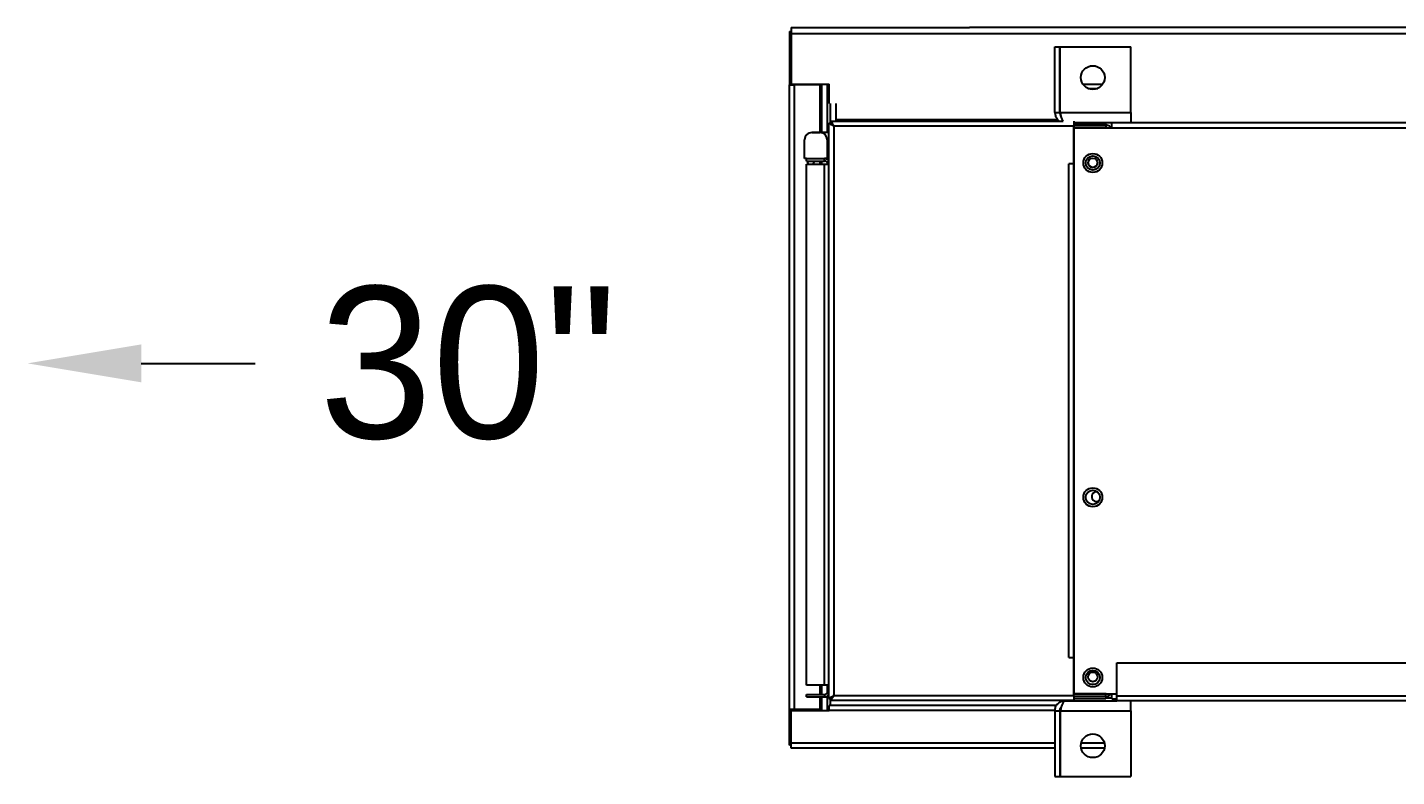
# Model space of a CAD drawing. Header units: inches. Extents: x 908 to 1218, y 246 to 442.
# Drawn here: x 1124.61 to 1142.65, y 372.66 to 382.54 of the extents above; entities that cross this region are included whole.
import ezdxf

# ---------------------------------------------------------------- set-up
doc = ezdxf.new("R2010")
doc.units = ezdxf.units.IN
doc.header["$MEASUREMENT"] = 0

msp = doc.modelspace()

# ---------------------------------------------------------------- linework, layer by layer
at = {"linetype": 'Continuous', "lineweight": 25}
for p, q in [((1134.6786, 382.5382), (1134.6786, 382.4597)), ((1134.6786, 382.5382), (1137.0261, 382.5382)), ((1134.6786, 382.5382), (1134.6786, 382.4597)), ((1134.6786, 382.5382), (1134.6786, 382.4597)), ((1134.6536, 382.4855), (1134.6536, 381.7824)), ((1134.6536, 382.4855), (1134.6786, 382.4855)), ((1134.6536, 382.4855), (1134.6536, 381.7824)), ((1134.6536, 382.4855), (1134.6786, 382.4855)), ((1134.6536, 382.4855), (1134.6536, 381.7824)), ((1134.6536, 382.4855), (1134.6786, 382.4855)), ((1134.6786, 382.4597), (1134.6786, 381.7894)), ((1134.6786, 382.4597), (1137.0261, 382.4597)), ((1134.6786, 382.4597), (1134.6786, 381.7894)), ((1134.6786, 382.4597), (1134.6786, 381.7894)), ((1138.1514, 381.4144), (1138.1514, 382.2824)), ((1138.1514, 382.2824), (1138.2164, 382.2824)), ((1138.1514, 381.4144), (1138.1514, 382.2824)), ((1138.1514, 382.2824), (1138.2164, 382.2824)), ((1138.1514, 381.4144), (1138.1514, 382.2824)), ((1138.1514, 382.2824), (1138.2164, 382.2824)), ((1138.2164, 381.4144), (1138.2164, 382.2824)), ((1138.2164, 381.4144), (1138.2164, 382.2824)), ((1138.2164, 381.4144), (1138.2164, 382.2824)), ((1138.2199, 382.2824), (1139.1514, 382.2824)), ((1138.2199, 381.4144), (1138.2199, 382.2824)), ((1138.2199, 382.2824), (1139.1514, 382.2824)), ((1138.2199, 381.4144), (1138.2199, 382.2824)), ((1138.2199, 382.2824), (1139.1514, 382.2824)), ((1138.2199, 381.4144), (1138.2199, 382.2824)), ((1139.1514, 381.4144), (1139.1514, 382.2824)), ((1139.1514, 381.4144), (1139.1514, 382.2824)), ((1139.1514, 381.4144), (1139.1514, 382.2824)), ((1134.6536, 373.548), (1134.6536, 381.7824)), ((1134.6536, 381.7824), (1134.7201, 381.7824)), ((1134.6536, 373.548), (1134.6536, 381.7824)), ((1134.6536, 381.7824), (1134.7201, 381.7824)), ((1134.6536, 373.548), (1134.6536, 381.7824)), ((1134.6536, 381.7824), (1134.7201, 381.7824)), ((1134.6786, 381.7824), (1134.6786, 381.7894)), ((1134.6786, 381.7894), (1135.1786, 381.7894)), ((1134.6786, 381.7824), (1134.6786, 381.7894)), ((1134.6786, 381.7894), (1135.1786, 381.7894)), ((1134.6786, 381.7824), (1134.6786, 381.7894)), ((1134.6786, 381.7894), (1135.1786, 381.7894)), ((1134.7036, 381.7894), (1134.7036, 381.7824)), ((1134.7036, 381.7894), (1134.7036, 381.7824)), ((1134.7036, 381.7894), (1134.7036, 381.7824)), ((1134.7074, 381.7824), (1134.7074, 381.7894)), ((1134.7074, 381.7824), (1134.7074, 381.7894)), ((1134.7074, 381.7824), (1134.7074, 381.7894)), ((1134.7201, 373.548), (1134.7201, 381.7824)), ((1135.0599, 381.7824), (1134.7201, 381.7824)), ((1134.7201, 373.548), (1134.7201, 381.7824)), ((1135.0599, 381.7824), (1134.7201, 381.7824)), ((1134.7201, 373.548), (1134.7201, 381.7824)), ((1135.0599, 381.7824), (1134.7201, 381.7824)), ((1134.7739, 381.7824), (1134.7739, 381.7894)), ((1134.7739, 381.7824), (1134.7739, 381.7894)), ((1134.7739, 381.7824), (1134.7739, 381.7894)), ((1135.0599, 381.1522), (1135.0599, 381.7824)), ((1135.0599, 381.1522), (1135.0599, 381.7824)), ((1135.0599, 381.1522), (1135.0599, 381.7824)), ((1135.0824, 381.1522), (1135.0824, 381.7894)), ((1135.0824, 381.1522), (1135.0824, 381.7894)), ((1135.0824, 381.1522), (1135.0824, 381.7894)), ((1135.1489, 381.7894), (1135.1489, 381.1522)), ((1135.1489, 381.7894), (1135.1489, 381.1522)), ((1135.1489, 381.7894), (1135.1489, 381.1522)), ((1135.1786, 381.7339), (1135.1786, 381.7894)), ((1135.1786, 381.7339), (1135.1786, 381.7894)), ((1135.1786, 381.7339), (1135.1786, 381.7894)), ((1138.2164, 381.7894), (1138.2199, 381.7894)), ((1138.2164, 381.7894), (1138.2199, 381.7894)), ((1138.2164, 381.7894), (1138.2199, 381.7894)), ((1138.5214, 381.7894), (1138.7813, 381.7894)), ((1138.5214, 381.7894), (1138.7813, 381.7894)), ((1138.5214, 381.7894), (1138.7813, 381.7894)), ((1135.1786, 381.536), (1135.1786, 381.7339)), ((1135.1786, 381.536), (1135.1786, 381.7339)), ((1135.1786, 381.536), (1135.1786, 381.7339)), ((1138.2164, 381.7339), (1138.2199, 381.7339)), ((1138.2164, 381.7339), (1138.2199, 381.7339)), ((1138.2164, 381.7339), (1138.2199, 381.7339)), ((1138.5867, 381.7339), (1138.716, 381.7339)), ((1138.5867, 381.7339), (1138.716, 381.7339)), ((1138.5867, 381.7339), (1138.716, 381.7339)), ((1135.1904, 381.536), (1135.1904, 381.2758)), ((1135.1904, 381.536), (1135.1904, 381.2758)), ((1135.1904, 381.536), (1135.1904, 381.2758)), ((1135.2645, 381.536), (1135.2645, 381.3177)), ((1135.2645, 381.536), (1135.2645, 381.3177)), ((1135.2645, 381.536), (1135.2645, 381.3177)), ((1138.1514, 381.4144), (1138.2164, 381.4144)), ((1138.1514, 381.4144), (1138.2164, 381.4144)), ((1138.1514, 381.4144), (1138.2164, 381.4144)), ((1138.2164, 381.536), (1138.2199, 381.536)), ((1138.2164, 381.536), (1138.2199, 381.536)), ((1138.2164, 381.536), (1138.2199, 381.536)), ((1138.2199, 381.4144), (1139.1514, 381.4144)), ((1138.2199, 381.4144), (1139.1514, 381.4144)), ((1138.2199, 381.4144), (1139.1514, 381.4144)), ((1139.1514, 381.4144), (1139.1514, 381.2824)), ((1139.1514, 381.4144), (1139.1514, 381.2824)), ((1139.1514, 381.4144), (1139.1514, 381.2824)), ((1135.173, 373.6953), (1135.173, 381.2758)), ((1135.173, 381.2758), (1135.198, 381.2758)), ((1135.173, 373.6953), (1135.173, 381.2758)), ((1135.173, 381.2758), (1135.198, 381.2758)), ((1135.173, 373.6953), (1135.173, 381.2758)), ((1135.173, 381.2758), (1135.198, 381.2758)), ((1135.2015, 381.3043), (1138.2609, 381.3043)), ((1135.2015, 381.3043), (1135.2015, 381.2793)), ((1135.2015, 381.3043), (1138.2609, 381.3043)), ((1135.2015, 381.3043), (1135.2015, 381.2793)), ((1135.2015, 381.3043), (1138.2609, 381.3043)), ((1135.2015, 381.3043), (1135.2015, 381.2793)), ((1138.401, 381.2378), (1135.2395, 381.2378)), ((1135.2395, 381.2378), (1135.2395, 373.7333)), ((1138.401, 381.2378), (1135.2395, 381.2378)), ((1135.2395, 381.2378), (1135.2395, 373.7333)), ((1138.401, 381.2378), (1135.2395, 381.2378)), ((1135.2395, 381.2378), (1135.2395, 373.7333)), ((1135.2645, 381.3177), (1135.2645, 381.3043)), ((1138.1956, 381.3177), (1135.2645, 381.3177)), ((1135.2645, 381.3177), (1135.2645, 381.3043)), ((1138.1956, 381.3177), (1135.2645, 381.3177)), ((1135.2645, 381.3177), (1135.2645, 381.3043)), ((1138.1956, 381.3177), (1135.2645, 381.3177)), ((1138.401, 381.301), (1138.401, 381.2378)), ((1138.401, 381.301), (1138.401, 381.2378)), ((1138.401, 381.301), (1138.401, 381.2378)), ((1138.401, 381.2824), (1138.9014, 381.2824)), ((1138.401, 381.2824), (1138.9014, 381.2824)), ((1138.401, 381.2824), (1138.9014, 381.2824)), ((1138.823, 381.2762), (1138.401, 381.2762)), ((1138.823, 381.2762), (1138.401, 381.2762)), ((1138.823, 381.2762), (1138.401, 381.2762)), ((1138.4014, 381.2512), (1138.401, 381.2512)), ((1138.4014, 381.2512), (1138.401, 381.2512)), ((1138.4014, 381.2512), (1138.401, 381.2512)), ((1138.401, 380.7378), (1138.401, 381.2378)), ((1138.401, 380.7378), (1138.401, 381.2378)), ((1138.401, 380.7378), (1138.401, 381.2378)), ((1138.4011, 381.2824), (1138.4011, 381.2762)), ((1138.4011, 381.2824), (1138.4011, 381.2762)), ((1138.4011, 381.2824), (1138.4011, 381.2762)), ((1138.4011, 381.2512), (1138.4011, 381.2161)), ((1138.4011, 381.2512), (1138.4011, 381.2161)), ((1138.4011, 381.2512), (1138.4011, 381.2161)), ((1138.4014, 381.2512), (1138.4014, 381.2197)), ((1138.823, 381.2512), (1138.4014, 381.2512)), ((1138.4014, 381.2512), (1138.4014, 381.2197)), ((1138.823, 381.2512), (1138.4014, 381.2512)), ((1138.4014, 381.2512), (1138.4014, 381.2197)), ((1138.823, 381.2512), (1138.4014, 381.2512)), ((1138.823, 381.2512), (1138.823, 381.2762)), ((1138.823, 381.2512), (1138.823, 381.2762)), ((1138.823, 381.2512), (1138.823, 381.2762)), ((1138.823, 381.2512), (1138.823, 381.2197)), ((1138.823, 381.2512), (1138.823, 381.2197)), ((1138.823, 381.2512), (1138.823, 381.2197)), ((1138.9014, 381.2159), (1138.9014, 381.2824)), ((1138.9014, 381.2159), (1138.9014, 381.2824)), ((1138.9014, 381.2159), (1138.9014, 381.2824)), ((1138.9014, 381.2824), (1183.9014, 381.2824)), ((1134.854, 380.8082), (1134.854, 381.0582)), ((1134.854, 380.8082), (1134.854, 381.0582)), ((1134.854, 380.8082), (1134.854, 381.0582)), ((1134.9477, 381.1519), (1135.0572, 381.1519)), ((1134.9477, 381.1519), (1135.0572, 381.1519)), ((1134.9477, 381.1519), (1135.0572, 381.1519)), ((1135.173, 381.1522), (1134.948, 381.1522)), ((1135.173, 381.1522), (1134.948, 381.1522)), ((1135.173, 381.1522), (1134.948, 381.1522)), ((1135.151, 381.0582), (1135.151, 380.8082)), ((1135.151, 381.0582), (1135.151, 380.8082)), ((1135.151, 381.0582), (1135.151, 380.8082)), ((1138.4011, 373.755), (1138.4011, 381.2161)), ((1138.823, 381.2161), (1138.4011, 381.2161)), ((1138.4011, 373.755), (1138.4011, 381.2161)), ((1138.823, 381.2161), (1138.4011, 381.2161)), ((1138.4011, 373.755), (1138.4011, 381.2161)), ((1138.823, 381.2161), (1138.4011, 381.2161)), ((1138.823, 381.2197), (1138.4014, 381.2197)), ((1138.823, 381.2197), (1138.4014, 381.2197)), ((1138.823, 381.2197), (1138.4014, 381.2197)), ((1138.4014, 381.2159), (1138.4014, 373.7552)), ((1138.4014, 381.2159), (1138.9014, 381.2159)), ((1138.4014, 381.2159), (1138.4014, 373.7552)), ((1138.4014, 381.2159), (1138.9014, 381.2159)), ((1138.4014, 381.2159), (1138.4014, 373.7552)), ((1138.4014, 381.2159), (1138.9014, 381.2159)), ((1138.823, 381.2159), (1138.823, 381.2161)), ((1138.823, 381.2159), (1138.823, 381.2161)), ((1138.823, 381.2159), (1138.823, 381.2161)), ((1138.9014, 381.2159), (1183.9014, 381.2159)), ((1134.8775, 380.8082), (1134.854, 380.8082)), ((1134.8775, 380.8082), (1134.854, 380.8082)), ((1134.8775, 380.8082), (1134.854, 380.8082)), ((1134.8775, 380.8082), (1135.117, 380.8082)), ((1134.8775, 380.7767), (1134.8775, 380.8082)), ((1134.8775, 380.8082), (1135.117, 380.8082)), ((1134.8775, 380.7767), (1134.8775, 380.8082)), ((1134.8775, 380.8082), (1135.117, 380.8082)), ((1134.8775, 380.7767), (1134.8775, 380.8082)), ((1134.8775, 380.7767), (1135.117, 380.7767)), ((1134.8775, 380.7767), (1135.117, 380.7767)), ((1134.8775, 380.7767), (1135.117, 380.7767)), ((1134.8775, 373.8707), (1134.8775, 380.7352)), ((1134.8775, 380.7352), (1135.117, 380.7352)), ((1134.8775, 373.8707), (1134.8775, 380.7352)), ((1134.8775, 380.7352), (1135.117, 380.7352)), ((1134.8775, 373.8707), (1134.8775, 380.7352)), ((1134.8775, 380.7352), (1135.117, 380.7352)), ((1135.0599, 380.7352), (1135.0599, 380.7767)), ((1135.0599, 380.7352), (1135.0599, 380.7767)), ((1135.0599, 380.7352), (1135.0599, 380.7767)), ((1135.0824, 380.7352), (1135.0824, 380.7767)), ((1135.0824, 380.7352), (1135.0824, 380.7767)), ((1135.0824, 380.7352), (1135.0824, 380.7767)), ((1135.117, 380.7767), (1135.117, 380.8082)), ((1135.151, 380.8082), (1135.117, 380.8082)), ((1135.117, 380.7767), (1135.117, 380.8082)), ((1135.151, 380.8082), (1135.117, 380.8082)), ((1135.117, 380.7767), (1135.117, 380.8082)), ((1135.151, 380.8082), (1135.117, 380.8082)), ((1135.117, 373.8707), (1135.117, 380.7352)), ((1135.117, 380.7352), (1135.173, 380.7352)), ((1135.117, 373.8707), (1135.117, 380.7352)), ((1135.117, 380.7352), (1135.173, 380.7352)), ((1135.117, 373.8707), (1135.117, 380.7352)), ((1135.117, 380.7352), (1135.173, 380.7352)), ((1135.1489, 380.8082), (1135.1489, 380.8008)), ((1135.1489, 380.8082), (1135.1489, 380.8008)), ((1135.1489, 380.8082), (1135.1489, 380.8008)), ((1135.1489, 380.7617), (1135.1489, 380.7352)), ((1135.1489, 380.7617), (1135.1489, 380.7352)), ((1135.1489, 380.7617), (1135.1489, 380.7352)), ((1135.151, 380.8552), (1135.173, 380.8552)), ((1135.151, 380.8552), (1135.173, 380.8552)), ((1135.151, 380.8552), (1135.173, 380.8552)), ((1138.401, 380.7378), (1138.3345, 380.7378)), ((1138.3345, 374.2333), (1138.3345, 380.7378)), ((1138.401, 380.7378), (1138.3345, 380.7378)), ((1138.3345, 374.2333), (1138.3345, 380.7378)), ((1138.401, 380.7378), (1138.3345, 380.7378)), ((1138.3345, 374.2333), (1138.3345, 380.7378)), ((1138.401, 380.7378), (1138.401, 374.2333)), ((1138.401, 380.7378), (1138.401, 374.2333)), ((1138.401, 380.7378), (1138.401, 374.2333)), ((1126.1122, 378.1102), (1127.6122, 378.1102)), ((1138.3345, 374.2333), (1138.401, 374.2333)), ((1138.3345, 374.2333), (1138.401, 374.2333)), ((1138.3345, 374.2333), (1138.401, 374.2333)), ((1138.401, 373.7333), (1138.401, 374.2333)), ((1138.401, 373.7333), (1138.401, 374.2333)), ((1138.401, 373.7333), (1138.401, 374.2333)), ((1138.9679, 373.7302), (1138.9679, 374.1637)), ((1138.9679, 373.7302), (1138.9679, 374.1637)), ((1138.9679, 374.1637), (1183.8349, 374.1637)), ((1138.9679, 373.7302), (1138.9679, 374.1637)), ((1135.117, 373.8707), (1134.8775, 373.8707)), ((1135.117, 373.8707), (1134.8775, 373.8707)), ((1135.117, 373.8707), (1134.8775, 373.8707)), ((1135.0599, 373.7457), (1135.0599, 373.8707)), ((1135.0599, 373.7457), (1135.0599, 373.8707)), ((1135.0599, 373.7457), (1135.0599, 373.8707)), ((1135.0824, 373.7457), (1135.0824, 373.8707)), ((1135.0824, 373.7457), (1135.0824, 373.8707)), ((1135.0824, 373.7457), (1135.0824, 373.8707)), ((1135.173, 373.8707), (1135.117, 373.8707)), ((1135.173, 373.8707), (1135.117, 373.8707)), ((1135.173, 373.8707), (1135.117, 373.8707)), ((1135.1489, 373.8707), (1135.1489, 373.7607)), ((1135.1489, 373.8707), (1135.1489, 373.7607)), ((1135.1489, 373.8707), (1135.1489, 373.7607)), ((1135.1585, 373.7457), (1135.1585, 373.8707)), ((1135.1585, 373.7457), (1135.1585, 373.8707)), ((1135.1585, 373.7457), (1135.1585, 373.8707)), ((1134.8775, 373.7142), (1134.8775, 373.7457)), ((1134.8775, 373.7457), (1135.117, 373.7457)), ((1134.8775, 373.7142), (1134.8775, 373.7457)), ((1134.8775, 373.7457), (1135.117, 373.7457)), ((1134.8775, 373.7142), (1134.8775, 373.7457)), ((1134.8775, 373.7457), (1135.117, 373.7457)), ((1134.8775, 373.7142), (1135.117, 373.7142)), ((1134.8775, 373.7142), (1135.117, 373.7142)), ((1134.8775, 373.7142), (1135.117, 373.7142)), ((1135.0599, 373.548), (1135.0599, 373.7142)), ((1135.0599, 373.548), (1135.0599, 373.7142)), ((1135.0599, 373.548), (1135.0599, 373.7142)), ((1135.0824, 373.5347), (1135.0824, 373.7142)), ((1135.0824, 373.5347), (1135.0824, 373.7142)), ((1135.0824, 373.5347), (1135.0824, 373.7142)), ((1135.117, 373.7457), (1135.117, 373.7142)), ((1135.117, 373.7457), (1135.117, 373.7142)), ((1135.117, 373.7457), (1135.117, 373.7142)), ((1135.1489, 373.7215), (1135.1489, 373.5347)), ((1135.1489, 373.7215), (1135.1489, 373.5347)), ((1135.1489, 373.7215), (1135.1489, 373.5347)), ((1135.173, 373.7457), (1135.1585, 373.7457)), ((1135.173, 373.7457), (1135.1585, 373.7457)), ((1135.173, 373.7457), (1135.1585, 373.7457)), ((1135.173, 373.6953), (1135.198, 373.6953)), ((1135.173, 373.6953), (1135.198, 373.6953)), ((1135.173, 373.6953), (1135.198, 373.6953)), ((1135.1904, 373.6953), (1135.1904, 373.6012)), ((1135.1904, 373.6953), (1135.1904, 373.6012)), ((1135.1904, 373.6953), (1135.1904, 373.6012)), ((1135.2015, 373.6668), (1135.2015, 373.6918)), ((1135.2015, 373.6668), (1135.2015, 373.6918)), ((1135.2015, 373.6668), (1135.2015, 373.6918)), ((1138.401, 373.6668), (1135.2015, 373.6668)), ((1138.401, 373.6668), (1135.2015, 373.6668)), ((1138.401, 373.6668), (1135.2015, 373.6668)), ((1135.2395, 373.7333), (1138.401, 373.7333)), ((1135.2395, 373.7333), (1138.401, 373.7333)), ((1135.2395, 373.7333), (1138.401, 373.7333)), ((1138.2834, 373.6637), (1138.9679, 373.6637)), ((1138.2834, 373.6637), (1138.9679, 373.6637)), ((1138.2834, 373.6637), (1138.9679, 373.6637)), ((1138.401, 373.7333), (1138.401, 373.6668)), ((1138.401, 373.7333), (1138.401, 373.6668)), ((1138.401, 373.7333), (1138.401, 373.6668)), ((1138.401, 373.7199), (1138.4014, 373.7199)), ((1138.401, 373.7199), (1138.4014, 373.7199)), ((1138.401, 373.7199), (1138.4014, 373.7199)), ((1138.401, 373.6949), (1138.823, 373.6949)), ((1138.401, 373.6949), (1138.823, 373.6949)), ((1138.401, 373.6949), (1138.823, 373.6949)), ((1138.4011, 373.7199), (1138.4011, 373.755)), ((1138.823, 373.755), (1138.4011, 373.755)), ((1138.4011, 373.7199), (1138.4011, 373.755)), ((1138.823, 373.755), (1138.4011, 373.755)), ((1138.4011, 373.7199), (1138.4011, 373.755)), ((1138.823, 373.755), (1138.4011, 373.755)), ((1138.4014, 373.7552), (1138.9014, 373.7552)), ((1138.4014, 373.7552), (1138.9014, 373.7552)), ((1138.4014, 373.7552), (1138.9014, 373.7552)), ((1138.4014, 373.7199), (1138.4014, 373.7514)), ((1138.823, 373.7514), (1138.4014, 373.7514)), ((1138.4014, 373.7199), (1138.4014, 373.7514)), ((1138.823, 373.7514), (1138.4014, 373.7514)), ((1138.4014, 373.7199), (1138.4014, 373.7514)), ((1138.823, 373.7514), (1138.4014, 373.7514)), ((1138.823, 373.7199), (1138.4014, 373.7199)), ((1138.823, 373.7199), (1138.4014, 373.7199)), ((1138.823, 373.7199), (1138.4014, 373.7199)), ((1138.4741, 373.755), (1138.4741, 373.7514)), ((1138.4741, 373.755), (1138.4741, 373.7514)), ((1138.4741, 373.755), (1138.4741, 373.7514)), ((1138.8271, 373.7552), (1138.823, 373.755)), ((1138.823, 373.755), (1138.823, 373.7552)), ((1138.8271, 373.7552), (1138.823, 373.755)), ((1138.823, 373.755), (1138.823, 373.7552)), ((1138.8271, 373.7552), (1138.823, 373.755)), ((1138.823, 373.755), (1138.823, 373.7552)), ((1138.823, 373.7199), (1138.823, 373.7514)), ((1138.823, 373.7199), (1138.823, 373.7514)), ((1138.823, 373.7199), (1138.823, 373.7514)), ((1138.823, 373.7199), (1138.823, 373.6949)), ((1138.823, 373.7199), (1138.823, 373.6949)), ((1138.823, 373.7199), (1138.823, 373.6949)), ((1138.9014, 373.6962), (1138.823, 373.6962)), ((1138.9014, 373.6962), (1138.823, 373.6962)), ((1138.9014, 373.6962), (1138.823, 373.6962)), ((1138.9014, 373.6887), (1138.9014, 373.7552)), ((1138.9014, 373.7552), (1138.9679, 373.7552)), ((1138.9014, 373.6887), (1138.9014, 373.7552)), ((1138.9014, 373.7552), (1138.9679, 373.7552)), ((1138.9014, 373.6887), (1138.9014, 373.7552)), ((1138.9014, 373.7552), (1138.9679, 373.7552)), ((1138.9014, 373.6887), (1138.9679, 373.6887)), ((1138.9014, 373.6887), (1138.9679, 373.6887)), ((1138.9014, 373.6887), (1138.9679, 373.6887)), ((1138.9679, 373.6637), (1138.9679, 373.7302)), ((1138.9679, 373.6637), (1138.9679, 373.7302)), ((1138.9679, 373.7302), (1183.8349, 373.7302)), ((1138.9679, 373.6637), (1138.9679, 373.7302)), ((1183.8349, 373.6637), (1138.9679, 373.6637)), ((1139.1514, 373.5317), (1139.1514, 373.6637)), ((1139.1514, 373.5317), (1139.1514, 373.6637)), ((1139.1514, 373.5317), (1139.1514, 373.6637)), ((1134.7201, 373.548), (1134.6536, 373.548)), ((1134.6536, 373.0793), (1134.6536, 373.548)), ((1134.7201, 373.548), (1134.6536, 373.548)), ((1134.6536, 373.0793), (1134.6536, 373.548)), ((1134.7201, 373.548), (1134.6536, 373.548)), ((1134.6536, 373.0793), (1134.6536, 373.548)), ((1134.6786, 373.5347), (1134.6786, 373.548)), ((1134.6786, 373.5347), (1134.6786, 373.548)), ((1134.6786, 373.5347), (1134.6786, 373.548)), ((1134.6786, 373.5347), (1135.1786, 373.5347)), ((1134.6786, 373.1052), (1134.6786, 373.5347)), ((1134.6786, 373.5347), (1135.1786, 373.5347)), ((1134.6786, 373.1052), (1134.6786, 373.5347)), ((1134.6786, 373.5347), (1135.1786, 373.5347)), ((1134.6786, 373.1052), (1134.6786, 373.5347)), ((1134.7036, 373.548), (1134.7036, 373.5347)), ((1134.7036, 373.548), (1134.7036, 373.5347)), ((1134.7036, 373.548), (1134.7036, 373.5347)), ((1134.7074, 373.5347), (1134.7074, 373.548)), ((1134.7074, 373.5347), (1134.7074, 373.548)), ((1134.7074, 373.5347), (1134.7074, 373.548)), ((1135.0599, 373.548), (1134.7201, 373.548)), ((1135.0599, 373.548), (1134.7201, 373.548)), ((1135.0599, 373.548), (1134.7201, 373.548)), ((1134.7739, 373.5347), (1134.7739, 373.548)), ((1134.7739, 373.5347), (1134.7739, 373.548)), ((1134.7739, 373.5347), (1134.7739, 373.548)), ((1135.1786, 373.5347), (1135.1786, 373.6012)), ((1138.1724, 373.6012), (1135.1786, 373.6012)), ((1135.1786, 373.5347), (1135.1786, 373.6012)), ((1138.1724, 373.6012), (1135.1786, 373.6012)), ((1135.1786, 373.5347), (1135.1786, 373.6012)), ((1138.1724, 373.6012), (1135.1786, 373.6012)), ((1138.1518, 373.5347), (1135.1786, 373.5347)), ((1138.1518, 373.5347), (1135.1786, 373.5347)), ((1138.1518, 373.5347), (1135.1786, 373.5347)), ((1138.1514, 373.5317), (1138.2164, 373.5317)), ((1138.1514, 373.5317), (1138.1514, 372.6637)), ((1138.1514, 373.5317), (1138.2164, 373.5317)), ((1138.1514, 373.5317), (1138.1514, 372.6637)), ((1138.1514, 373.5317), (1138.2164, 373.5317)), ((1138.1514, 373.5317), (1138.1514, 372.6637)), ((1138.2164, 373.5317), (1138.2164, 372.6637)), ((1138.2164, 373.5317), (1138.2164, 372.6637)), ((1138.2164, 373.5317), (1138.2164, 372.6637)), ((1138.2208, 373.5347), (1138.2168, 373.5347)), ((1138.2208, 373.5347), (1138.2168, 373.5347)), ((1138.2208, 373.5347), (1138.2168, 373.5347)), ((1138.2199, 373.5317), (1139.1514, 373.5317)), ((1138.2199, 373.5317), (1138.2199, 372.6637)), ((1138.2199, 373.5317), (1139.1514, 373.5317)), ((1138.2199, 373.5317), (1138.2199, 372.6637)), ((1138.2199, 373.5317), (1139.1514, 373.5317)), ((1138.2199, 373.5317), (1138.2199, 372.6637)), ((1139.1514, 373.5317), (1139.1514, 372.6637)), ((1139.1514, 373.5317), (1139.1514, 372.6637)), ((1139.1514, 373.5317), (1139.1514, 372.6637)), ((1134.6786, 373.0793), (1134.6536, 373.0793)), ((1134.6786, 373.0793), (1134.6536, 373.0793)), ((1134.6786, 373.0793), (1134.6536, 373.0793)), ((1134.6786, 373.0387), (1134.6786, 373.1052)), ((1138.1514, 373.1052), (1134.6786, 373.1052)), ((1134.6786, 373.0387), (1134.6786, 373.1052)), ((1138.1514, 373.1052), (1134.6786, 373.1052)), ((1134.6786, 373.0387), (1134.6786, 373.1052)), ((1138.1514, 373.1052), (1134.6786, 373.1052)), ((1138.1514, 373.0387), (1134.6786, 373.0387)), ((1138.1514, 373.0387), (1134.6786, 373.0387)), ((1138.1514, 373.0387), (1134.6786, 373.0387)), ((1138.2199, 373.1052), (1138.2164, 373.1052)), ((1138.2199, 373.1052), (1138.2164, 373.1052)), ((1138.2199, 373.1052), (1138.2164, 373.1052)), ((1138.2199, 373.0387), (1138.2164, 373.0387)), ((1138.2199, 373.0387), (1138.2164, 373.0387)), ((1138.2199, 373.0387), (1138.2164, 373.0387)), ((1138.8044, 373.0387), (1138.4983, 373.0387)), ((1138.8044, 373.0387), (1138.4983, 373.0387)), ((1138.8044, 373.0387), (1138.4983, 373.0387)), ((1138.8036, 373.1052), (1138.4991, 373.1052)), ((1138.8036, 373.1052), (1138.4991, 373.1052)), ((1138.8036, 373.1052), (1138.4991, 373.1052)), ((1138.1514, 372.6637), (1138.2164, 372.6637)), ((1138.1514, 372.6637), (1138.2164, 372.6637)), ((1138.1514, 372.6637), (1138.2164, 372.6637)), ((1138.2199, 372.6637), (1139.1514, 372.6637)), ((1138.2199, 372.6637), (1139.1514, 372.6637)), ((1138.2199, 372.6637), (1139.1514, 372.6637))]:
    msp.add_line(p, q, dxfattribs=at)
for p, q in [((1185.7766, 382.5382), (1137.0261, 382.5382)), ((1137.0261, 382.4597), (1185.7766, 382.4597))]:
    msp.add_line(p, q)
at = {"linetype": 'Continuous', "lineweight": 25, "flags": 128}
for points in [[(1135.2395, 381.2378), (1135.2395, 381.2378)], [(1135.2395, 381.2378), (1135.2395, 381.2378)], [(1135.2395, 381.2378), (1135.2395, 381.2378)], [(1135.2395, 373.7333), (1135.2395, 373.7333)], [(1135.2395, 373.7333), (1135.2395, 373.7333)], [(1135.2395, 373.7333), (1135.2395, 373.7333)]]:
    msp.add_lwpolyline(points, dxfattribs=at)
at = {"linetype": 'Continuous', "lineweight": 25}
for centre, radius in [((1138.6514, 381.8762), 0.1562), ((1138.6514, 381.8762), 0.1562), ((1138.6514, 381.8762), 0.1562), ((1138.6514, 380.7512), 0.125), ((1138.6514, 380.7512), 0.125), ((1138.6514, 380.7512), 0.125), ((1138.6514, 380.7512), 0.0938), ((1138.6514, 380.7512), 0.0938), ((1138.6514, 380.7512), 0.0938), ((1138.6514, 380.7512), 0.0625), ((1138.6514, 380.7512), 0.0625), ((1138.6514, 380.7512), 0.0625), ((1138.6514, 376.3449), 0.125), ((1138.6514, 376.3449), 0.125), ((1138.6514, 376.3449), 0.125), ((1138.6514, 376.3449), 0.0938), ((1138.6514, 376.3449), 0.0938), ((1138.6514, 376.3449), 0.0938), ((1138.6514, 373.9699), 0.125), ((1138.6514, 373.9699), 0.125), ((1138.6514, 373.9699), 0.125), ((1138.6514, 373.9699), 0.0938), ((1138.6514, 373.9699), 0.0938), ((1138.6514, 373.9699), 0.0938), ((1138.6514, 373.9774), 0.0625), ((1138.6514, 373.9774), 0.0625), ((1138.6514, 373.9774), 0.0625), ((1138.6514, 373.0699), 0.1563), ((1138.6514, 373.0699), 0.1563), ((1138.6514, 373.0699), 0.1563)]:
    msp.add_circle(centre, radius, dxfattribs=at)
for centre, radius, start, end in [((1134.9477, 381.0582), 0.0938, 90, 180), ((1134.9477, 381.0582), 0.0938, 90, 180), ((1134.9477, 381.0582), 0.0938, 90, 180), ((1134.948, 381.0584), 0.0938, 90, 135.06827), ((1134.948, 381.0584), 0.0938, 90, 135.06827), ((1134.948, 381.0584), 0.0938, 90, 135.06827), ((1135.0572, 381.0582), 0.0938, 0, 90), ((1135.0572, 381.0582), 0.0938, 0, 90), ((1135.0572, 381.0582), 0.0938, 0, 90), ((1134.9349, 380.7824), 0.0497, 186.63696, 251.75908), ((1134.9349, 380.7824), 0.0497, 186.63696, 251.75908), ((1134.9349, 380.7824), 0.0497, 186.63696, 251.75908), ((1134.9349, 380.7824), 0.0497, 288.24092, 353.36304), ((1134.9349, 380.7824), 0.0497, 288.24092, 353.36304), ((1134.9349, 380.7824), 0.0497, 288.24092, 353.36304), ((1135.117, 380.7352), 0.073, 39.90374, 90), ((1135.117, 380.7352), 0.073, 39.90374, 90), ((1135.117, 380.7352), 0.073, 39.90374, 90), ((1135.117, 380.7352), 0.0415, 0, 90), ((1135.117, 380.7352), 0.0415, 0, 90), ((1135.117, 380.7352), 0.0415, 0, 90), ((1138.6514, 380.7587), 0.0625, 183.43981, 356.56019), ((1138.6514, 380.7587), 0.0625, 183.43981, 356.56019), ((1138.6514, 380.7587), 0.0625, 183.43981, 356.56019), ((1138.6983, 376.3527), 0.0625, 73.18559, 305.5796), ((1138.6983, 376.3527), 0.0625, 73.18559, 305.5796), ((1138.6983, 376.3527), 0.0625, 73.18559, 305.5796), ((1135.117, 373.7872), 0.0415, 270, 0), ((1135.117, 373.7872), 0.0415, 270, 0), ((1135.117, 373.7872), 0.0415, 270, 0), ((1135.117, 373.7872), 0.073, 270, 320.09626), ((1135.117, 373.7872), 0.073, 270, 320.09626), ((1135.117, 373.7872), 0.073, 270, 320.09626), ((1138.9679, 373.7302), 0.0665, 218.61324, 270), ((1138.9679, 373.7302), 0.0665, 218.61324, 270), ((1138.9679, 373.7302), 0.0665, 218.61324, 270)]:
    msp.add_arc(centre, radius, start, end, dxfattribs=at)
for points, knots in [([(1138.1514, 381.4144), (1138.1526, 381.4004), (1138.1552, 381.3725), (1138.1755, 381.3359), (1138.1957, 381.3125), (1138.21, 381.3056), (1138.2125, 381.3043)], [0, 0, 0, 0, 0.3077552, 0.6156747, 0.930549, 1, 1, 1, 1]), ([(1138.1514, 381.4144), (1138.1526, 381.4004), (1138.1552, 381.3725), (1138.1755, 381.3359), (1138.1957, 381.3125), (1138.21, 381.3056), (1138.2125, 381.3043)], [0, 0, 0, 0, 0.3077552, 0.6156747, 0.930549, 1, 1, 1, 1]), ([(1138.1514, 381.4144), (1138.1526, 381.4004), (1138.1552, 381.3725), (1138.1755, 381.3359), (1138.1957, 381.3125), (1138.21, 381.3056), (1138.2125, 381.3043)], [0, 0, 0, 0, 0.3077552, 0.6156747, 0.930549, 1, 1, 1, 1]), ([(1138.2164, 381.4144), (1138.2169, 381.4081), (1138.218, 381.3954), (1138.225, 381.3799), (1138.2312, 381.3729), (1138.2338, 381.37)], [0, 0, 0, 0, 0.3672053, 0.7336714, 1, 1, 1, 1]), ([(1138.2164, 381.4144), (1138.2169, 381.4081), (1138.218, 381.3954), (1138.225, 381.3799), (1138.2312, 381.3729), (1138.2338, 381.37)], [0, 0, 0, 0, 0.3672053, 0.7336714, 1, 1, 1, 1]), ([(1138.2164, 381.4144), (1138.2169, 381.4081), (1138.218, 381.3954), (1138.225, 381.3799), (1138.2312, 381.3729), (1138.2338, 381.37)], [0, 0, 0, 0, 0.3672053, 0.7336714, 1, 1, 1, 1]), ([(1138.2609, 381.3043), (1138.2578, 381.3094), (1138.2494, 381.3232), (1138.2358, 381.363), (1138.2252, 381.3973), (1138.2199, 381.4144)], [0, 0, 0, 0, 0.2268035, 0.6134037, 1, 1, 1, 1]), ([(1138.2609, 381.3043), (1138.2578, 381.3094), (1138.2494, 381.3232), (1138.2358, 381.363), (1138.2252, 381.3973), (1138.2199, 381.4144)], [0, 0, 0, 0, 0.2268035, 0.6134037, 1, 1, 1, 1]), ([(1138.2609, 381.3043), (1138.2578, 381.3094), (1138.2494, 381.3232), (1138.2358, 381.363), (1138.2252, 381.3973), (1138.2199, 381.4144)], [0, 0, 0, 0, 0.2268035, 0.6134037, 1, 1, 1, 1]), ([(1135.173, 381.2758), (1135.1734, 381.2752), (1135.1743, 381.2742), (1135.1804, 381.2716), (1135.1881, 381.2682), (1135.1987, 381.2628), (1135.2152, 381.2523), (1135.2303, 381.2433), (1135.2395, 381.2378)], [0, 0, 0, 0, 0.1570937, 0.2974345, 0.4217231, 0.5309915, 0.7167197, 1, 1, 1, 1]), ([(1135.173, 381.2758), (1135.1734, 381.2752), (1135.1743, 381.2742), (1135.1804, 381.2716), (1135.1881, 381.2682), (1135.1987, 381.2628), (1135.2152, 381.2523), (1135.2303, 381.2433), (1135.2395, 381.2378)], [0, 0, 0, 0, 0.1570937, 0.2974345, 0.4217231, 0.5309915, 0.7167197, 1, 1, 1, 1]), ([(1135.173, 381.2758), (1135.1734, 381.2752), (1135.1743, 381.2742), (1135.1804, 381.2716), (1135.1881, 381.2682), (1135.1987, 381.2628), (1135.2152, 381.2523), (1135.2303, 381.2433), (1135.2395, 381.2378)], [0, 0, 0, 0, 0.1570937, 0.2974345, 0.4217231, 0.5309915, 0.7167197, 1, 1, 1, 1]), ([(1135.198, 381.2758), (1135.1983, 381.2752), (1135.1988, 381.2742), (1135.2027, 381.2715), (1135.2075, 381.2681), (1135.2143, 381.2626), (1135.2245, 381.2521), (1135.2338, 381.2432), (1135.2395, 381.2378)], [0, 0, 0, 0, 0.1438783, 0.2741172, 0.392286, 0.5004923, 0.6949802, 1, 1, 1, 1]), ([(1135.198, 381.2758), (1135.1983, 381.2752), (1135.1988, 381.2742), (1135.2027, 381.2715), (1135.2075, 381.2681), (1135.2143, 381.2626), (1135.2245, 381.2521), (1135.2338, 381.2432), (1135.2395, 381.2378)], [0, 0, 0, 0, 0.1438783, 0.2741172, 0.392286, 0.5004923, 0.6949802, 1, 1, 1, 1]), ([(1135.198, 381.2758), (1135.1983, 381.2752), (1135.1988, 381.2742), (1135.2027, 381.2715), (1135.2075, 381.2681), (1135.2143, 381.2626), (1135.2245, 381.2521), (1135.2338, 381.2432), (1135.2395, 381.2378)], [0, 0, 0, 0, 0.1438783, 0.2741172, 0.392286, 0.5004923, 0.6949802, 1, 1, 1, 1]), ([(1135.2395, 381.2378), (1135.235, 381.2451), (1135.2254, 381.261), (1135.2128, 381.2813), (1135.2053, 381.2963), (1135.2022, 381.3033), (1135.2017, 381.304), (1135.2015, 381.3043)], [0, 0, 0, 0, 0.2277363, 0.4962021, 0.6892004, 0.8824379, 1, 1, 1, 1]), ([(1135.2395, 381.2378), (1135.235, 381.2451), (1135.2254, 381.261), (1135.2128, 381.2813), (1135.2053, 381.2963), (1135.2022, 381.3033), (1135.2017, 381.304), (1135.2015, 381.3043)], [0, 0, 0, 0, 0.2277363, 0.4962021, 0.6892004, 0.8824379, 1, 1, 1, 1]), ([(1135.2395, 381.2378), (1135.235, 381.2451), (1135.2254, 381.261), (1135.2128, 381.2813), (1135.2053, 381.2963), (1135.2022, 381.3033), (1135.2017, 381.304), (1135.2015, 381.3043)], [0, 0, 0, 0, 0.2277363, 0.4962021, 0.6892004, 0.8824379, 1, 1, 1, 1]), ([(1135.2395, 381.2378), (1135.2334, 381.244), (1135.2235, 381.2542), (1135.2116, 381.2664), (1135.2051, 381.2746), (1135.2022, 381.2787), (1135.2017, 381.2792), (1135.2015, 381.2793)], [0, 0, 0, 0, 0.3356221, 0.5506471, 0.7242724, 0.8985468, 1, 1, 1, 1]), ([(1135.2395, 381.2378), (1135.2334, 381.244), (1135.2235, 381.2542), (1135.2116, 381.2664), (1135.2051, 381.2746), (1135.2022, 381.2787), (1135.2017, 381.2792), (1135.2015, 381.2793)], [0, 0, 0, 0, 0.3356221, 0.5506471, 0.7242724, 0.8985468, 1, 1, 1, 1]), ([(1135.2395, 381.2378), (1135.2334, 381.244), (1135.2235, 381.2542), (1135.2116, 381.2664), (1135.2051, 381.2746), (1135.2022, 381.2787), (1135.2017, 381.2792), (1135.2015, 381.2793)], [0, 0, 0, 0, 0.3356221, 0.5506471, 0.7242724, 0.8985468, 1, 1, 1, 1]), ([(1138.8866, 381.2159), (1138.8845, 381.2197), (1138.8788, 381.2302), (1138.8608, 381.2427), (1138.8405, 381.2503), (1138.8274, 381.251), (1138.823, 381.2512)], [0, 0, 0, 0, 0.1807505, 0.5061596, 0.8322037, 1, 1, 1, 1]), ([(1138.8866, 381.2159), (1138.8845, 381.2197), (1138.8788, 381.2302), (1138.8608, 381.2427), (1138.8405, 381.2503), (1138.8274, 381.251), (1138.823, 381.2512)], [0, 0, 0, 0, 0.1807505, 0.5061596, 0.8322037, 1, 1, 1, 1]), ([(1138.8866, 381.2159), (1138.8845, 381.2197), (1138.8788, 381.2302), (1138.8608, 381.2427), (1138.8405, 381.2503), (1138.8274, 381.251), (1138.823, 381.2512)], [0, 0, 0, 0, 0.1807505, 0.5061596, 0.8322037, 1, 1, 1, 1]), ([(1138.8399, 381.2159), (1138.8369, 381.2172), (1138.8316, 381.2194), (1138.8256, 381.2196), (1138.823, 381.2197)], [0, 0, 0, 0, 0.56461137, 1, 1, 1, 1]), ([(1138.8399, 381.2159), (1138.8369, 381.2172), (1138.8316, 381.2194), (1138.8256, 381.2196), (1138.823, 381.2197)], [0, 0, 0, 0, 0.56461137, 1, 1, 1, 1]), ([(1138.8399, 381.2159), (1138.8369, 381.2172), (1138.8316, 381.2194), (1138.8256, 381.2196), (1138.823, 381.2197)], [0, 0, 0, 0, 0.56461137, 1, 1, 1, 1]), ([(1135.2395, 373.7333), (1135.2322, 373.7289), (1135.2163, 373.7192), (1135.196, 373.7067), (1135.181, 373.6991), (1135.1739, 373.696), (1135.1732, 373.6955), (1135.173, 373.6953)], [0, 0, 0, 0, 0.2277354, 0.4961981, 0.6891981, 0.8824378, 1, 1, 1, 1]), ([(1135.2395, 373.7333), (1135.2322, 373.7289), (1135.2163, 373.7192), (1135.196, 373.7067), (1135.181, 373.6991), (1135.1739, 373.696), (1135.1732, 373.6955), (1135.173, 373.6953)], [0, 0, 0, 0, 0.2277354, 0.4961981, 0.6891981, 0.8824378, 1, 1, 1, 1]), ([(1135.2395, 373.7333), (1135.2322, 373.7289), (1135.2163, 373.7192), (1135.196, 373.7067), (1135.181, 373.6991), (1135.1739, 373.696), (1135.1732, 373.6955), (1135.173, 373.6953)], [0, 0, 0, 0, 0.2277354, 0.4961981, 0.6891981, 0.8824378, 1, 1, 1, 1]), ([(1135.2395, 373.7333), (1135.2333, 373.7272), (1135.223, 373.7173), (1135.2108, 373.7054), (1135.2027, 373.6989), (1135.1985, 373.696), (1135.1981, 373.6955), (1135.198, 373.6953)], [0, 0, 0, 0, 0.3356209, 0.5506463, 0.7242648, 0.8985485, 1, 1, 1, 1]), ([(1135.2395, 373.7333), (1135.2333, 373.7272), (1135.223, 373.7173), (1135.2108, 373.7054), (1135.2027, 373.6989), (1135.1985, 373.696), (1135.1981, 373.6955), (1135.198, 373.6953)], [0, 0, 0, 0, 0.3356209, 0.5506463, 0.7242648, 0.8985485, 1, 1, 1, 1]), ([(1135.2395, 373.7333), (1135.2333, 373.7272), (1135.223, 373.7173), (1135.2108, 373.7054), (1135.2027, 373.6989), (1135.1985, 373.696), (1135.1981, 373.6955), (1135.198, 373.6953)], [0, 0, 0, 0, 0.3356209, 0.5506463, 0.7242648, 0.8985485, 1, 1, 1, 1]), ([(1135.2015, 373.6918), (1135.2018, 373.692), (1135.2022, 373.6925), (1135.2047, 373.6959), (1135.2084, 373.7007), (1135.2146, 373.7078), (1135.2251, 373.7185), (1135.2341, 373.7278), (1135.2395, 373.7333)], [0, 0, 0, 0, 0.1272914, 0.2513276, 0.3747964, 0.5004322, 0.7039161, 1, 1, 1, 1]), ([(1135.2015, 373.6668), (1135.2018, 373.6672), (1135.2022, 373.6679), (1135.2047, 373.6733), (1135.2083, 373.6809), (1135.2144, 373.6921), (1135.2249, 373.7093), (1135.2341, 373.7244), (1135.2395, 373.7333)], [0, 0, 0, 0, 0.1398597, 0.2740293, 0.4037366, 0.5303409, 0.7251826, 1, 1, 1, 1]), ([(1135.2015, 373.6918), (1135.2018, 373.692), (1135.2022, 373.6925), (1135.2047, 373.6959), (1135.2084, 373.7007), (1135.2146, 373.7078), (1135.2251, 373.7185), (1135.2341, 373.7278), (1135.2395, 373.7333)], [0, 0, 0, 0, 0.1272914, 0.2513276, 0.3747964, 0.5004322, 0.7039161, 1, 1, 1, 1]), ([(1135.2015, 373.6668), (1135.2018, 373.6672), (1135.2022, 373.6679), (1135.2047, 373.6733), (1135.2083, 373.6809), (1135.2144, 373.6921), (1135.2249, 373.7093), (1135.2341, 373.7244), (1135.2395, 373.7333)], [0, 0, 0, 0, 0.1398597, 0.2740293, 0.4037366, 0.5303409, 0.7251826, 1, 1, 1, 1]), ([(1135.2015, 373.6918), (1135.2018, 373.692), (1135.2022, 373.6925), (1135.2047, 373.6959), (1135.2084, 373.7007), (1135.2146, 373.7078), (1135.2251, 373.7185), (1135.2341, 373.7278), (1135.2395, 373.7333)], [0, 0, 0, 0, 0.1272914, 0.2513276, 0.3747964, 0.5004322, 0.7039161, 1, 1, 1, 1]), ([(1135.2015, 373.6668), (1135.2018, 373.6672), (1135.2022, 373.6679), (1135.2047, 373.6733), (1135.2083, 373.6809), (1135.2144, 373.6921), (1135.2249, 373.7093), (1135.2341, 373.7244), (1135.2395, 373.7333)], [0, 0, 0, 0, 0.1398597, 0.2740293, 0.4037366, 0.5303409, 0.7251826, 1, 1, 1, 1]), ([(1138.1514, 373.5317), (1138.1526, 373.5456), (1138.1552, 373.5735), (1138.1752, 373.6109), (1138.2045, 373.6401), (1138.2416, 373.6598), (1138.2692, 373.6624), (1138.2834, 373.6637)], [0, 0, 0, 0, 0.1907789, 0.3816597, 0.5768534, 0.7838764, 1, 1, 1, 1]), ([(1138.1514, 373.5317), (1138.1526, 373.5456), (1138.1552, 373.5735), (1138.1752, 373.6109), (1138.2045, 373.6401), (1138.2416, 373.6598), (1138.2692, 373.6624), (1138.2834, 373.6637)], [0, 0, 0, 0, 0.1907789, 0.3816597, 0.5768534, 0.7838764, 1, 1, 1, 1]), ([(1138.1514, 373.5317), (1138.1526, 373.5456), (1138.1552, 373.5735), (1138.1752, 373.6109), (1138.2045, 373.6401), (1138.2416, 373.6598), (1138.2692, 373.6624), (1138.2834, 373.6637)], [0, 0, 0, 0, 0.1907789, 0.3816597, 0.5768534, 0.7838764, 1, 1, 1, 1]), ([(1138.2834, 373.6637), (1138.2781, 373.6617), (1138.2675, 373.6577), (1138.2516, 373.6272), (1138.2358, 373.5836), (1138.2252, 373.549), (1138.2199, 373.5317)], [0, 0, 0, 0, 0.2499999, 0.4999986, 0.7500026, 1, 1, 1, 1]), ([(1138.2834, 373.6637), (1138.2781, 373.6617), (1138.2675, 373.6577), (1138.2516, 373.6272), (1138.2358, 373.5836), (1138.2252, 373.549), (1138.2199, 373.5317)], [0, 0, 0, 0, 0.2499999, 0.4999986, 0.7500026, 1, 1, 1, 1]), ([(1138.2834, 373.6637), (1138.2781, 373.6617), (1138.2675, 373.6577), (1138.2516, 373.6272), (1138.2358, 373.5836), (1138.2252, 373.549), (1138.2199, 373.5317)], [0, 0, 0, 0, 0.2499999, 0.4999986, 0.7500026, 1, 1, 1, 1]), ([(1138.823, 373.7514), (1138.8274, 373.7517), (1138.8345, 373.7521), (1138.8405, 373.7551), (1138.8428, 373.7562)], [0, 0, 0, 0, 0.6172031, 1, 1, 1, 1]), ([(1138.823, 373.7514), (1138.8274, 373.7517), (1138.8345, 373.7521), (1138.8405, 373.7551), (1138.8428, 373.7562)], [0, 0, 0, 0, 0.6172031, 1, 1, 1, 1]), ([(1138.823, 373.7514), (1138.8274, 373.7517), (1138.8345, 373.7521), (1138.8405, 373.7551), (1138.8428, 373.7562)], [0, 0, 0, 0, 0.6172031, 1, 1, 1, 1]), ([(1138.823, 373.7199), (1138.8311, 373.7206), (1138.8474, 373.7221), (1138.8687, 373.7336), (1138.8825, 373.7453), (1138.8868, 373.7535), (1138.8876, 373.7552)], [0, 0, 0, 0, 0.3043132, 0.6088712, 0.9211559, 1, 1, 1, 1]), ([(1138.823, 373.7199), (1138.8311, 373.7206), (1138.8474, 373.7221), (1138.8687, 373.7336), (1138.8825, 373.7453), (1138.8868, 373.7535), (1138.8876, 373.7552)], [0, 0, 0, 0, 0.3043132, 0.6088712, 0.9211559, 1, 1, 1, 1]), ([(1138.823, 373.7199), (1138.8311, 373.7206), (1138.8474, 373.7221), (1138.8687, 373.7336), (1138.8825, 373.7453), (1138.8868, 373.7535), (1138.8876, 373.7552)], [0, 0, 0, 0, 0.3043132, 0.6088712, 0.9211559, 1, 1, 1, 1]), ([(1135.1786, 373.5587), (1135.1767, 373.5569), (1135.1711, 373.5515), (1135.1645, 373.545), (1135.158, 373.54), (1135.1536, 373.5372), (1135.15, 373.535), (1135.1493, 373.5342), (1135.1489, 373.5338)], [0, 0, 0, 0, 0.1325635, 0.3952203, 0.5255751, 0.6685098, 0.8261126, 1, 1, 1, 1]), ([(1135.1786, 373.5587), (1135.1767, 373.5569), (1135.1711, 373.5515), (1135.1645, 373.545), (1135.158, 373.54), (1135.1536, 373.5372), (1135.15, 373.535), (1135.1493, 373.5342), (1135.1489, 373.5338)], [0, 0, 0, 0, 0.1325635, 0.3952203, 0.5255751, 0.6685098, 0.8261126, 1, 1, 1, 1]), ([(1135.1786, 373.5587), (1135.1767, 373.5569), (1135.1711, 373.5515), (1135.1645, 373.545), (1135.158, 373.54), (1135.1536, 373.5372), (1135.15, 373.535), (1135.1493, 373.5342), (1135.1489, 373.5338)], [0, 0, 0, 0, 0.1325635, 0.3952203, 0.5255751, 0.6685098, 0.8261126, 1, 1, 1, 1]), ([(1135.1566, 373.5347), (1135.1572, 373.5355), (1135.1592, 373.5379), (1135.1665, 373.5459), (1135.174, 373.5534), (1135.1786, 373.5579)], [0, 0, 0, 0, 0.1611662, 0.483086, 1, 1, 1, 1]), ([(1135.1566, 373.5347), (1135.1572, 373.5355), (1135.1592, 373.5379), (1135.1665, 373.5459), (1135.174, 373.5534), (1135.1786, 373.5579)], [0, 0, 0, 0, 0.1611662, 0.483086, 1, 1, 1, 1]), ([(1135.1566, 373.5347), (1135.1572, 373.5355), (1135.1592, 373.5379), (1135.1665, 373.5459), (1135.174, 373.5534), (1135.1786, 373.5579)], [0, 0, 0, 0, 0.1611662, 0.483086, 1, 1, 1, 1]), ([(1138.2164, 373.5317), (1138.2169, 373.538), (1138.218, 373.5507), (1138.225, 373.5662), (1138.2312, 373.5732), (1138.2338, 373.5761)], [0, 0, 0, 0, 0.3672045, 0.73367, 1, 1, 1, 1]), ([(1138.2164, 373.5317), (1138.2169, 373.538), (1138.218, 373.5507), (1138.225, 373.5662), (1138.2312, 373.5732), (1138.2338, 373.5761)], [0, 0, 0, 0, 0.3672045, 0.73367, 1, 1, 1, 1]), ([(1138.2164, 373.5317), (1138.2169, 373.538), (1138.218, 373.5507), (1138.225, 373.5662), (1138.2312, 373.5732), (1138.2338, 373.5761)], [0, 0, 0, 0, 0.3672045, 0.73367, 1, 1, 1, 1])]:
    msp.add_open_spline(points, degree=3, knots=knots, dxfattribs=at)
msp.add_solid([(1126.1122, 378.3602), (1126.1122, 377.8602), (1124.6122, 378.1102)], dxfattribs=at)

# ---------------------------------------------------------------- texts
at = {"linetype": 'Continuous', "lineweight": 25, "insert": (1130.4209, 378.1102), "char_height": 2, "attachment_point": 5}
msp.add_mtext('\\A1;30"', dxfattribs=at)

doc.saveas('drawing.dxf')
